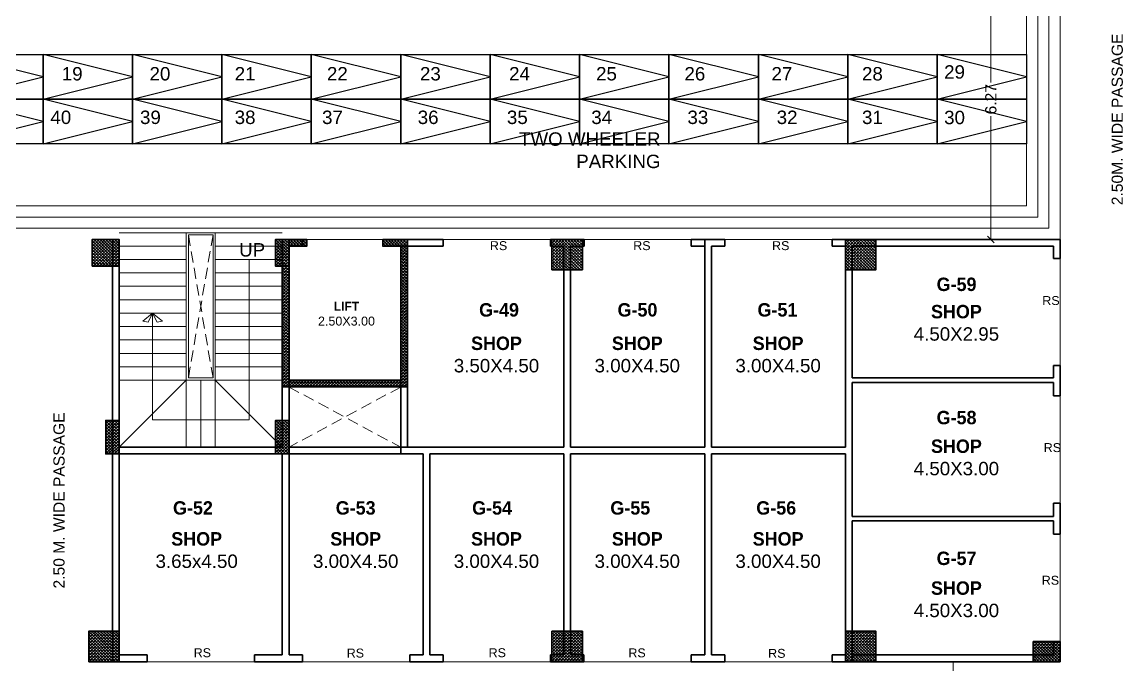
# Model space of a CAD drawing. Header units: feet. Extents: x 1354 to 2117, y 994 to 1430.
# Drawn here: x 1572.98 to 1597.61, y 1354.34 to 1368.73 of the extents above; entities that cross this region are included whole.
import ezdxf

# ---------------------------------------------------------------- set-up
doc = ezdxf.new("R2010")
doc.units = ezdxf.units.FT
doc.linetypes.add('DASHED2', pattern=[0.375, 0.25, -0.125])
doc.linetypes.add('HIDDEN', pattern=[0.375, 0.25, -0.125])
doc.layers.add('AHATCH', color=8, linetype='Continuous')
doc.layers.add('Layer2', color=240, linetype='Continuous')
for name, color, linetype, lineweight in [('bike', 251, 'Continuous', 15), ('COLUMN (DCPL)', 10, 'Continuous', 30), ('COLUMN HATCH (DCPL)', 42, 'Continuous', 5), ('DIAMENTION', 6, 'Continuous', 13), ('DUCT (DCPL)', 8, 'HIDDEN', 13), ('stair', 22, 'Continuous', 9), ('tex', 7, 'Continuous', 15), ('wall', 7, 'Continuous', 30), ('WI', 252, 'Continuous', 9), ('WIN', 230, 'Continuous', 9)]:
    doc.layers.add(name, color=color, linetype=linetype, lineweight=lineweight)
doc.styles.add('Arial Narrow', font='arial.ttf')
doc.styles.get("Standard").update_dxf_attribs({"font": 'arial.ttf'})
doc.dimstyles.new('SITE', dxfattribs={"dimtxt": 0.25, "dimasz": 0.15, "dimexe": 0.07, "dimexo": 0.07, "dimgap": 0.05, "dimtad": 0, "dimzin": 0, "dimdsep": 46, "dimtxsty": 'Arial Narrow', "dimblk": 'OBLIQUE', "dimcen": 0.09, "dimclrd": 4, "dimclre": 3, "dimclrt": 6, "dimadec": 0, "dimazin": 0, "dimtfac": 1, "dimtofl": 0, "dimtmove": 2, "dimatfit": 3, "dimfxl": 0.07, "dimfxlon": 1, "dimtolj": 1, "dimtzin": 0, "dimlwd": -1, "dimlwe": -1, "dimarcsym": 0})

# ---------------------------------------------------------------- blocks, each defined once
blk = doc.blocks.new('_Oblique')
at = {"layer": 'Layer2', "color": 0, "lineweight": -2}
blk.add_line((-0.5, -0.5), (0.5, 0.5), dxfattribs=at)
blk = doc.blocks.new('*D11')
at = {"layer": 'DEFPOINTS', "color": 0}
for p in [(1595.084, 1370.135), (1594.657, 1363.863), (1595.084, 1363.863)]:
    blk.add_point(p, dxfattribs=at)
at = {"layer": 'DIAMENTION', "color": 3}
for p, q in [((1594.727, 1370.135), (1594.587, 1370.135)), ((1594.727, 1363.863), (1594.587, 1363.863))]:
    blk.add_line(p, q, dxfattribs=at)
at = {"layer": 'DIAMENTION', "color": 4}
for p, q in [((1594.657, 1370.135), (1594.657, 1367.374)), ((1594.657, 1363.863), (1594.657, 1366.623))]:
    blk.add_line(p, q, dxfattribs=at)
at = {"layer": 'DIAMENTION', "color": 4, "xscale": 0.15, "yscale": 0.15, "zscale": 0.15}
for p, rotation in [((1594.657, 1370.135), 90), ((1594.657, 1363.863), 270)]:
    blk.add_blockref('_Oblique', p, dxfattribs=dict(at, rotation=rotation))
at = {"layer": 'DIAMENTION', "color": 6, "insert": (1594.657, 1366.999), "char_height": 0.25, "attachment_point": 5, "rotation": 90, "style": 'Arial Narrow'}
blk.add_mtext('\\A1;6.27', dxfattribs=at)
blk = doc.blocks.new('A$C15D5792A')
at = {"layer": 'AHATCH'}
for points in [[(0.084, -1.528), (1.084, -1.528), (1.084, 0.472), (0.084, 0.472), (0.084, -1.528)], [(0.084, -1.528), (0.584, 0.472), (1.084, -1.528)]]:
    blk.add_lwpolyline(points, dxfattribs=at)

msp = doc.modelspace()

# ---------------------------------------------------------------- hatches: boundary and pattern name
at = {"layer": 'COLUMN HATCH (DCPL)'}
h = msp.add_hatch(dxfattribs=at)
h.set_pattern_fill('SACNCR', color=256, scale=0.5, angle=450, style=0)
h.set_pattern_definition([(135, (7668.72744, 1047.544374), (-0.03314563037, -0.03314563037), []), (135, (7668.72744, 1047.57752), (-0.03314563037, -0.03314563037), [0, -0.046875])])
h.paths.add_polyline_path([(1574.5556, 1363.263), (1574.5556, 1363.863), (1575.1556, 1363.863), (1575.1556, 1363.263)], flags=0)
h = msp.add_hatch(dxfattribs=at)
h.set_pattern_fill('SACNCR', color=256, scale=0.5, angle=450, style=0)
h.set_pattern_definition([(135, (7668.87744, 1047.544374), (-0.03314563037, -0.03314563037), []), (135, (7668.87744, 1047.57752), (-0.03314563037, -0.03314563037), [0, -0.046875])])
h.paths.add_polyline_path([(1578.9556, 1363.263), (1578.6556, 1363.263), (1578.6556, 1363.863), (1578.9556, 1363.863)], flags=0)
h = msp.add_hatch(dxfattribs=at)
h.set_pattern_fill('SACNCR', color=256, scale=0.5, angle=450, style=0)
h.set_pattern_definition([(135, (-340.194717, 17914.98005), (-0.03314563037, -0.03314563037), []), (135, (-340.194717, 17915.013196), (-0.03314563037, -0.03314563037), [0, -0.046875])])
h.paths.add_polyline_path([(1581.6042, 1363.863), (1581.0549, 1363.863), (1581.0549, 1363.713), (1581.4542, 1363.713), (1581.4542, 1360.713), (1578.9556, 1360.713), (1578.9556, 1363.263), (1578.8056, 1363.263), (1578.8056, 1360.563), (1581.6042, 1360.563)])
h.paths.add_polyline_path([(1579.3549, 1363.863), (1578.9556, 1363.863), (1578.9556, 1363.713), (1579.3549, 1363.713)], flags=17)
h = msp.add_hatch(dxfattribs=at)
h.set_pattern_fill('SACNCR', color=256, scale=0.5, angle=450, style=0)
h.set_pattern_definition([(135, (7668.95174, 1047.504374), (-0.03314563037, -0.03314563037), []), (135, (7668.95174, 1047.53752), (-0.03314563037, -0.03314563037), [0, -0.046875])])
h.paths.add_polyline_path([(1584.8385, 1363.183), (1584.8385, 1363.863), (1585.5185, 1363.863), (1585.5185, 1363.183)], flags=0)
h = msp.add_hatch(dxfattribs=at)
h.set_pattern_fill('SACNCR', color=256, scale=0.5, angle=450, style=0)
h.set_pattern_definition([(135, (7675.51755, 1031.78313), (-0.03314563037, -0.03314563037), []), (135, (7675.51755, 1031.816276), (-0.03314563037, -0.03314563037), [0, -0.046875])])
h.paths.add_polyline_path([(1591.4043, 1363.1835), (1591.4043, 1363.8635), (1592.0843, 1363.8635), (1592.0843, 1363.1835)], flags=0)
h = msp.add_hatch(dxfattribs=at)
h.set_pattern_fill('SACNCR', color=256, scale=0.5, angle=540, style=0)
h.set_pattern_definition([(225, (1886.37425, 7453.309855), (0.03314563037, -0.03314563037), []), (225, (1886.341106, 7453.309855), (0.03314563037, -0.03314563037), [0, -0.046875])])
h.paths.add_polyline_path([(1575.1556, 1359.063), (1574.8556, 1359.063), (1574.8556, 1359.813), (1575.1556, 1359.813)], flags=0)
h = msp.add_hatch(dxfattribs=at)
h.set_pattern_fill('SACNCR', color=256, scale=0.5, angle=450, style=0)
h.set_pattern_definition([(135, (7668.87744, 1048.069374), (-0.03314563037, -0.03314563037), []), (135, (7668.87744, 1048.10252), (-0.03314563037, -0.03314563037), [0, -0.046875])])
h.paths.add_polyline_path([(1578.9556, 1359.063), (1578.6556, 1359.063), (1578.6556, 1359.813), (1578.9556, 1359.813)], flags=0)
h = msp.add_hatch(dxfattribs=at)
h.set_pattern_fill('SACNCR', color=256, scale=0.5, angle=450, style=0)
h.set_pattern_definition([(135, (7668.68744, 1048.034374), (-0.03314563037, -0.03314563037), []), (135, (7668.68744, 1048.06752), (-0.03314563037, -0.03314563037), [0, -0.046875])])
h.paths.add_polyline_path([(1574.4756, 1354.413), (1574.4756, 1355.093), (1575.1556, 1355.093), (1575.1556, 1354.413)], flags=0)
h = msp.add_hatch(dxfattribs=at)
h.set_pattern_fill('SACNCR', color=256, scale=0.5, angle=450, style=0)
h.set_pattern_definition([(135, (7668.95174, 1048.034374), (-0.03314563037, -0.03314563037), []), (135, (7668.95174, 1048.06752), (-0.03314563037, -0.03314563037), [0, -0.046875])])
h.paths.add_polyline_path([(1584.8385, 1354.413), (1584.8385, 1355.093), (1585.5185, 1355.093), (1585.5185, 1354.413)], flags=0)
h = msp.add_hatch(dxfattribs=at)
h.set_pattern_fill('SACNCR', color=256, scale=0.5, angle=450, style=0)
h.set_pattern_definition([(135, (7675.51755, 1023.013126), (-0.03314563037, -0.03314563037), []), (135, (7675.51755, 1023.04627), (-0.03314563037, -0.03314563037), [0, -0.046875])])
h.paths.add_polyline_path([(1591.4043, 1354.4135), (1591.4043, 1355.0935), (1592.0843, 1355.0935), (1592.0843, 1354.4135)], flags=0)
h = msp.add_hatch(dxfattribs=at)
h.set_pattern_fill('SACNCR', color=256, scale=0.5, angle=450, style=0)
h.set_pattern_definition([(135, (7679.637442, 1023.012694), (-0.03314563037, -0.03314563037), []), (135, (7679.637442, 1023.04584), (-0.03314563037, -0.03314563037), [0, -0.046875])])
h.paths.add_polyline_path([(1595.6042, 1354.413), (1595.6042, 1354.8639), (1596.2042, 1354.8639), (1596.2042, 1354.413)])

# ---------------------------------------------------------------- linework, layer by layer
at = {"layer": 'COLUMN (DCPL)'}
for points in [[(1574.5556, 1363.263), (1574.5556, 1363.863), (1575.1556, 1363.863), (1575.1556, 1363.263)], [(1578.9556, 1363.263), (1578.6556, 1363.263), (1578.6556, 1363.863), (1578.9556, 1363.863)], [(1581.6042, 1363.863), (1581.0549, 1363.863), (1581.0549, 1363.713), (1581.4542, 1363.713), (1581.4542, 1360.713), (1578.9556, 1360.713), (1578.9556, 1363.263), (1578.8056, 1363.263), (1578.8056, 1360.563), (1581.6042, 1360.563)], [(1579.3549, 1363.863), (1578.9556, 1363.863), (1578.9556, 1363.713), (1579.3549, 1363.713)], [(1584.8385, 1363.183), (1584.8385, 1363.863), (1585.5185, 1363.863), (1585.5185, 1363.183)], [(1591.4043, 1363.1835), (1591.4043, 1363.8635), (1592.0843, 1363.8635), (1592.0843, 1363.1835)], [(1575.1556, 1359.063), (1574.8556, 1359.063), (1574.8556, 1359.813), (1575.1556, 1359.813)], [(1578.9556, 1359.063), (1578.6556, 1359.063), (1578.6556, 1359.813), (1578.9556, 1359.813)], [(1574.4756, 1354.413), (1574.4756, 1355.093), (1575.1556, 1355.093), (1575.1556, 1354.413)], [(1584.8385, 1354.413), (1584.8385, 1355.093), (1585.5185, 1355.093), (1585.5185, 1354.413)], [(1591.4043, 1354.4135), (1591.4043, 1355.0935), (1592.0843, 1355.0935), (1592.0843, 1354.4135)], [(1595.6042, 1354.4136), (1595.6042, 1354.8639), (1596.2042, 1354.8639), (1596.2042, 1354.4136)]]:
    msp.add_lwpolyline(points, close=True, dxfattribs=at)
at = {"layer": 'DIAMENTION', "linetype": 'DASHED2'}
for p, q in [((1576.7056, 1360.763), (1577.2556, 1363.963)), ((1576.7056, 1363.963), (1577.2556, 1360.763))]:
    msp.add_line(p, q, dxfattribs=at)
at = {"layer": 'DUCT (DCPL)'}
for p, q in [((1578.9556, 1360.5588), (1581.4542, 1359.2136)), ((1581.4542, 1360.5588), (1578.9556, 1359.2136))]:
    msp.add_line(p, q, dxfattribs=at)
at = {"layer": 'stair'}
for p, q in [((1576.6556, 1364.013), (1575.1556, 1364.013)), ((1576.6556, 1364.013), (1576.6556, 1360.713)), ((1576.6556, 1364.013), (1577.3056, 1364.013)), ((1577.2556, 1363.963), (1576.7056, 1363.963)), ((1576.7056, 1363.963), (1576.7056, 1360.763)), ((1577.2556, 1360.763), (1577.2556, 1363.963)), ((1578.8056, 1364.013), (1577.3056, 1364.013)), ((1577.3056, 1360.713), (1577.3056, 1364.013)), ((1576.6556, 1363.713), (1575.1556, 1363.713)), ((1578.8056, 1363.713), (1577.3056, 1363.713)), ((1579.3549, 1363.863), (1581.0549, 1363.863)), ((1576.6556, 1363.413), (1575.1556, 1363.413)), ((1578.8056, 1363.413), (1577.3056, 1363.413)), ((1576.6556, 1363.113), (1575.1556, 1363.113)), ((1578.8056, 1363.113), (1577.3056, 1363.113)), ((1576.6556, 1362.813), (1575.1556, 1362.813)), ((1578.8056, 1362.813), (1577.3056, 1362.813)), ((1576.6556, 1362.513), (1575.1556, 1362.513)), ((1578.8056, 1362.513), (1577.3056, 1362.513)), ((1576.6556, 1362.213), (1575.1556, 1362.213)), ((1578.8056, 1362.213), (1577.3056, 1362.213)), ((1576.6556, 1361.913), (1575.1556, 1361.913)), ((1578.8056, 1361.913), (1577.3056, 1361.913)), ((1576.6556, 1361.613), (1575.1556, 1361.613)), ((1578.8056, 1361.613), (1577.3056, 1361.613)), ((1576.6556, 1361.313), (1575.1556, 1361.313)), ((1578.8056, 1361.313), (1577.3056, 1361.313)), ((1576.6556, 1361.013), (1575.1556, 1361.013)), ((1578.8056, 1361.013), (1577.3056, 1361.013)), ((1576.6556, 1360.713), (1575.1556, 1360.713)), ((1576.6556, 1360.713), (1575.1556, 1359.213)), ((1576.6556, 1360.713), (1576.6556, 1359.213)), ((1576.6556, 1360.713), (1577.3056, 1360.713)), ((1577.2556, 1360.763), (1576.7056, 1360.763)), ((1576.9806, 1360.713), (1576.9806, 1359.213)), ((1578.8056, 1360.713), (1577.3056, 1360.713)), ((1577.3056, 1359.213), (1577.3056, 1360.713)), ((1577.3056, 1360.713), (1578.8056, 1359.213))]:
    msp.add_line(p, q, dxfattribs=at)
for points in [[(1575.9056, 1362.213), (1575.9056, 1359.8218), (1578.065, 1359.8218), (1578.065, 1363.413)], [(1575.9056, 1362.213), (1575.6884, 1362.0342), (1575.806, 1362.008), (1575.9056, 1362.213)], [(1575.9056, 1362.213), (1576.1228, 1362.0342), (1576.0052, 1362.008), (1575.9056, 1362.213)]]:
    msp.add_lwpolyline(points, dxfattribs=at)
at = {"layer": 'wall'}
for p, q in [((1575.1556, 1363.863), (1575.0056, 1363.863)), ((1575.0056, 1363.863), (1575.0056, 1354.413)), ((1575.1556, 1363.863), (1575.1556, 1359.213)), ((1579.2549, 1363.863), (1578.8056, 1363.863)), ((1578.8056, 1359.213), (1578.8056, 1363.863)), ((1579.3549, 1363.863), (1578.9556, 1363.863)), ((1579.2549, 1363.713), (1578.9556, 1363.713)), ((1578.9556, 1359.213), (1578.9556, 1363.713)), ((1579.3549, 1363.713), (1578.9556, 1363.713)), ((1579.2549, 1363.713), (1579.2549, 1363.863)), ((1579.3549, 1363.863), (1579.3549, 1363.713)), ((1581.4542, 1363.713), (1581.6042, 1363.713)), ((1581.4542, 1363.713), (1581.4542, 1359.063)), ((1582.4049, 1363.863), (1581.6042, 1363.863)), ((1581.6042, 1363.713), (1581.6042, 1363.863)), ((1582.4049, 1363.713), (1581.6042, 1363.713)), ((1581.6042, 1363.713), (1581.6042, 1359.213)), ((1582.4049, 1363.713), (1582.4049, 1363.863)), ((1585.5549, 1363.863), (1584.8049, 1363.863)), ((1584.8049, 1363.713), (1584.8049, 1363.863)), ((1585.1042, 1363.713), (1584.8049, 1363.713)), ((1585.1042, 1363.713), (1585.1042, 1359.213)), ((1585.5549, 1363.713), (1585.2542, 1363.713)), ((1585.2542, 1363.713), (1585.2542, 1359.213)), ((1585.5549, 1363.713), (1585.5549, 1363.863)), ((1588.7049, 1363.863), (1587.9549, 1363.863)), ((1587.9549, 1363.713), (1587.9549, 1363.863)), ((1588.2542, 1363.713), (1587.9549, 1363.713)), ((1588.2542, 1363.863), (1588.2542, 1359.213)), ((1588.4042, 1363.713), (1588.4042, 1359.213)), ((1588.7049, 1363.713), (1588.4042, 1363.713)), ((1588.7049, 1363.713), (1588.7049, 1363.863)), ((1596.2042, 1363.863), (1591.1049, 1363.863)), ((1591.1049, 1363.713), (1591.1049, 1363.863)), ((1591.4042, 1363.713), (1591.1049, 1363.713)), ((1591.4042, 1363.713), (1591.4042, 1359.213)), ((1591.5542, 1363.713), (1591.5542, 1360.763)), ((1596.0542, 1363.713), (1591.5542, 1363.713)), ((1596.0542, 1363.713), (1596.0542, 1363.438)), ((1596.2042, 1363.863), (1596.2042, 1363.438)), ((1596.0542, 1363.438), (1596.2042, 1363.438)), ((1596.0542, 1361.038), (1596.0542, 1360.763)), ((1596.0542, 1361.038), (1596.2042, 1361.038)), ((1596.2042, 1361.038), (1596.2042, 1360.363)), ((1581.4542, 1360.713), (1578.9556, 1360.713)), ((1596.0542, 1360.763), (1591.5542, 1360.763)), ((1581.4542, 1360.563), (1578.9556, 1360.563)), ((1591.5542, 1360.663), (1591.5542, 1357.663)), ((1596.0542, 1360.663), (1591.5542, 1360.663)), ((1596.0542, 1360.663), (1596.0542, 1360.363)), ((1596.0542, 1360.363), (1596.2042, 1360.363)), ((1578.8056, 1359.213), (1575.1556, 1359.213)), ((1578.8056, 1359.063), (1575.1556, 1359.063)), ((1575.1556, 1359.063), (1575.1556, 1354.563)), ((1578.8056, 1354.563), (1578.8056, 1359.063)), ((1585.1042, 1359.213), (1578.9556, 1359.213)), ((1581.9542, 1359.063), (1578.9556, 1359.063)), ((1578.9556, 1354.563), (1578.9556, 1359.063)), ((1581.9542, 1359.063), (1581.9542, 1354.563)), ((1585.1042, 1359.063), (1582.1042, 1359.063)), ((1582.1042, 1359.063), (1582.1042, 1354.563)), ((1585.1042, 1359.063), (1585.1042, 1354.563)), ((1588.2542, 1359.213), (1585.2542, 1359.213)), ((1588.2542, 1359.063), (1585.2542, 1359.063)), ((1585.2542, 1359.063), (1585.2542, 1354.563)), ((1588.2542, 1359.063), (1588.2542, 1354.563)), ((1591.4042, 1359.213), (1588.4042, 1359.213)), ((1588.4042, 1359.063), (1588.4042, 1354.563)), ((1591.4042, 1359.063), (1588.4042, 1359.063)), ((1591.4042, 1359.063), (1591.4042, 1354.563)), ((1596.0542, 1357.963), (1596.0542, 1357.663)), ((1596.0542, 1357.963), (1596.2042, 1357.963)), ((1596.2042, 1357.963), (1596.2042, 1357.263)), ((1596.0542, 1357.663), (1591.5542, 1357.663)), ((1591.5542, 1357.563), (1591.5542, 1354.413)), ((1596.0542, 1357.563), (1591.5542, 1357.563)), ((1596.0542, 1357.563), (1596.0542, 1357.263)), ((1596.0542, 1357.263), (1596.2042, 1357.263)), ((1596.0542, 1354.863), (1596.0542, 1354.563)), ((1596.0542, 1354.863), (1596.2042, 1354.863)), ((1596.2042, 1354.863), (1596.2042, 1354.413)), ((1575.7806, 1354.563), (1575.1556, 1354.563)), ((1575.7806, 1354.563), (1575.7806, 1354.413)), ((1578.8056, 1354.563), (1578.1806, 1354.563)), ((1578.1806, 1354.563), (1578.1806, 1354.413)), ((1579.2549, 1354.563), (1578.9556, 1354.563)), ((1579.2549, 1354.563), (1579.2549, 1354.413)), ((1581.9542, 1354.563), (1581.6549, 1354.563)), ((1581.6549, 1354.563), (1581.6549, 1354.413)), ((1582.4035, 1354.563), (1582.1042, 1354.563)), ((1582.4035, 1354.563), (1582.4035, 1354.413)), ((1585.1042, 1354.563), (1584.8035, 1354.563)), ((1584.8035, 1354.563), (1584.8035, 1354.413)), ((1585.5535, 1354.563), (1585.2542, 1354.563)), ((1585.5535, 1354.563), (1585.5535, 1354.413)), ((1588.2542, 1354.563), (1587.9535, 1354.563)), ((1587.9535, 1354.563), (1587.9535, 1354.413)), ((1588.7035, 1354.563), (1588.4042, 1354.563)), ((1588.7035, 1354.563), (1588.7035, 1354.413)), ((1591.4042, 1354.563), (1591.1035, 1354.563)), ((1591.1035, 1354.563), (1591.1035, 1354.413)), ((1596.0542, 1354.563), (1591.5542, 1354.563)), ((1575.7806, 1354.413), (1575.0056, 1354.413)), ((1579.2549, 1354.413), (1578.1806, 1354.413)), ((1582.4035, 1354.413), (1581.6549, 1354.413)), ((1585.5535, 1354.413), (1584.8035, 1354.413)), ((1588.7035, 1354.413), (1587.9535, 1354.413)), ((1596.2042, 1354.413), (1591.1035, 1354.413))]:
    msp.add_line(p, q, dxfattribs=at)
at = {"layer": 'WI'}
for p, q in [((1596.2042, 1370.1347), (1596.2042, 1363.863)), ((1593.8131, 1351.9123), (1593.8131, 1354.413))]:
    msp.add_line(p, q, dxfattribs=at)
for points in [[(1536.9556, 1377.1304), (1536.9556, 1369.3847), (1595.4542, 1369.3847), (1595.4542, 1364.613), (1536.9556, 1364.613), (1536.9556, 1353.663)], [(1537.2056, 1377.1304), (1537.2056, 1369.6347), (1595.7042, 1369.6347), (1595.7042, 1364.363), (1537.2056, 1364.363), (1537.2056, 1353.913)], [(1537.4556, 1377.1304), (1537.4556, 1369.8847), (1595.9542, 1369.8847), (1595.9542, 1364.113), (1537.4556, 1364.113), (1537.4556, 1354.163)]]:
    msp.add_lwpolyline(points, dxfattribs=at)
at = {"layer": 'WIN'}
for p, q in [((1582.4049, 1363.863), (1584.8049, 1363.863)), ((1585.5549, 1363.863), (1587.9549, 1363.863)), ((1588.7049, 1363.863), (1591.1049, 1363.863)), ((1596.2042, 1363.438), (1596.2042, 1361.038)), ((1596.2042, 1360.363), (1596.2042, 1357.963)), ((1596.2042, 1357.263), (1596.2042, 1354.863)), ((1575.7806, 1354.413), (1578.1806, 1354.413)), ((1579.2549, 1354.413), (1581.6549, 1354.413)), ((1582.4035, 1354.413), (1584.8035, 1354.413)), ((1585.5535, 1354.413), (1587.9535, 1354.413)), ((1588.7035, 1354.413), (1591.1035, 1354.413))]:
    msp.add_line(p, q, dxfattribs=at)

# ---------------------------------------------------------------- block references
at = {"layer": 'bike', "xscale": -1, "rotation": 270}
for p in [(1572.9823, 1366.9149), (1574.9823, 1366.9149), (1576.9823, 1366.9149), (1578.9823, 1366.9149), (1580.9823, 1366.9149), (1582.9823, 1366.9149), (1584.9823, 1366.9149), (1586.9823, 1366.9149), (1588.9823, 1366.9149), (1590.9823, 1366.9149), (1592.9823, 1366.9149), (1594.9823, 1366.9149), (1572.9823, 1365.9149), (1574.9823, 1365.9149), (1576.9823, 1365.9149), (1578.9823, 1365.9149), (1580.9823, 1365.9149), (1582.9823, 1365.9149), (1584.9823, 1365.9149), (1586.9823, 1365.9149), (1588.9823, 1365.9149), (1590.9823, 1365.9149), (1592.9823, 1365.9149), (1594.9823, 1365.9149)]:
    msp.add_blockref('A$C15D5792A', p, dxfattribs=at)

# ---------------------------------------------------------------- texts
at = {"layer": 'tex'}
for s, p in [('19', (1573.8725, 1367.4191)), ('20', (1575.8358, 1367.4191)), ('21', (1577.7405, 1367.4191)), ('22', (1579.804, 1367.4191)), ('23', (1581.8851, 1367.4191)), ('24', (1583.8783, 1367.4191)), ('25', (1585.8241, 1367.4191)), ('26', (1587.801, 1367.4191)), ('27', (1589.7486, 1367.4191)), ('28', (1591.7727, 1367.4191)), ('40', (1573.6178, 1366.4441)), ('39', (1575.6226, 1366.4441)), ('38', (1577.7405, 1366.4441)), ('37', (1579.695, 1366.4441)), ('36', (1581.835, 1366.4441)), ('35', (1583.8303, 1366.4441)), ('34', (1585.7177, 1366.4441)), ('33', (1587.8683, 1366.4441)), ('32', (1589.8648, 1366.4441)), ('31', (1591.7734, 1366.4441))]:
    msp.add_text(s, height=0.3, dxfattribs=at).set_placement(p)
at = {"layer": 'tex', "char_height": 0.25, "width": 6.165468, "attachment_point": 9, "rotation": 90}
for s, insert in [('\\pxqd;2.50M. WIDE PASSAGE', (1597.6112, 1370.7924)), ('\\pxqd;2.50 M. WIDE PASSAGE', (1573.9391, 1362.2167))]:
    msp.add_mtext(s, dxfattribs=dict(at, insert=insert))
at = {"layer": 'tex'}
for s, insert, char_height, width, attachment_point in [('29', (1594.0765, 1367.4553), 0.3, 1.363256, 9), ('30', (1594.0765, 1366.4366), 0.3, 1.363256, 9), ('TWO WHEELER PARKING', (1587.2669, 1365.4536), 0.3, 4.801681, 9), ('\\pxqc;UP', (1578.9325, 1363.4745), 0.3, 1.603754, 9), ('\\pxqc;RS', (1583.7789, 1363.6199), 0.2, 0.27083, 9), ('\\pxqc;RS', (1586.9852, 1363.6199), 0.2, 0.27083, 9), ('\\pxqc;RS', (1590.0903, 1363.6199), 0.2, 0.27083, 9), ('\\pxqc;{\\fCentury Gothic|b1|i0|c0|p34;G-59}', (1594.2142, 1362.7029), 0.3, 0.651068, 9), ('\\pxqc;{\\fCentury Gothic|b1|i0|c0|p34;LIFT\\P\\pt2;}2.50X3.00', (1580.616, 1362.4677), 0.2, 0.749532, 3), ('\\pxqc;{\\fCentury Gothic|b1|i0|c0|p34;G-49}', (1583.9791, 1362.1315), 0.3, 0.651068, 9), ('\\pxqc;{\\fCentury Gothic|b1|i0|c0|p34;G-50}', (1587.0763, 1362.1315), 0.3, 0.651068, 9), ('\\pxqc;{\\fCentury Gothic|b1|i0|c0|p34;G-51}', (1590.2073, 1362.1315), 0.3, 0.651068, 9), ('\\pxqc;RS', (1596.1358, 1362.3908), 0.2, 0.27083, 9), ('\\pxqc;{\\fCentury Gothic|b1|i0|c0|p34;SHOP\\P}4.50X2.95', (1594.5669, 1361.592), 0.3, 1.363256, 9), ('\\pxqc;{\\fCentury Gothic|b1|i0|c0|p34;SHOP\\P}3.50X4.50', (1584.2782, 1360.8829), 0.3, 1.363256, 9), ('\\pxqc;{\\fCentury Gothic|b1|i0|c0|p34;SHOP\\P}3.00X4.50', (1587.4282, 1360.8829), 0.3, 1.363256, 9), ('\\pxqc;{\\fCentury Gothic|b1|i0|c0|p34;SHOP\\P}3.00X4.50', (1590.5782, 1360.8829), 0.3, 1.363256, 9), ('\\pxqc;{\\fCentury Gothic|b1|i0|c0|p34;G-58}', (1594.2142, 1359.7217), 0.3, 0.651068, 9), ('\\pxqc;{\\fCentury Gothic|b1|i0|c0|p34;SHOP\\P}4.50X3.00', (1594.5669, 1358.5801), 0.3, 1.363256, 9), ('\\pxqc;RS', (1596.1676, 1359.1007), 0.2, 0.27083, 9), ('\\pxqc;{\\fCentury Gothic|b1|i0|c0|p34;G-52}', (1577.1322, 1357.6997), 0.3, 0.651068, 9), ('\\pxqc;{\\fCentury Gothic|b1|i0|c0|p34;G-53}', (1580.7719, 1357.6997), 0.3, 0.651068, 9), ('\\pxqc;{\\fCentury Gothic|b1|i0|c0|p34;G-54}', (1583.8234, 1357.6997), 0.3, 0.651068, 9), ('\\pxqc;{\\fCentury Gothic|b1|i0|c0|p34;G-55}', (1586.9152, 1357.6997), 0.3, 0.651068, 9), ('\\pxqc;{\\fCentury Gothic|b1|i0|c0|p34;G-56}', (1590.1802, 1357.6997), 0.3, 0.651068, 9), ('\\pxqc;{\\fCentury Gothic|b1|i0|c0|p34;SHOP\\P}3.65x4.50', (1577.5719, 1356.5071), 0.3, 1.363256, 9), ('\\pxqc;{\\fCentury Gothic|b1|i0|c0|p34;SHOP\\P}3.00X4.50', (1581.1296, 1356.5071), 0.3, 1.363256, 9), ('\\pxqc;{\\fCentury Gothic|b1|i0|c0|p34;SHOP\\P}3.00X4.50', (1584.2782, 1356.5071), 0.3, 1.363256, 9), ('\\pxqc;{\\fCentury Gothic|b1|i0|c0|p34;SHOP\\P}3.00X4.50', (1587.4282, 1356.5071), 0.3, 1.363256, 9), ('\\pxqc;{\\fCentury Gothic|b1|i0|c0|p34;SHOP\\P}3.00X4.50', (1590.5782, 1356.5071), 0.3, 1.363256, 9), ('\\pxqc;{\\fCentury Gothic|b1|i0|c0|p34;G-57}', (1594.2142, 1356.5717), 0.3, 0.651068, 9), ('\\pxqc;RS', (1596.124, 1356.1326), 0.2, 0.27083, 9), ('\\pxqc;{\\fCentury Gothic|b1|i0|c0|p34;SHOP\\P}4.50X3.00', (1594.5669, 1355.4056), 0.3, 1.363256, 9), ('\\pxqc;RS', (1577.1528, 1354.511), 0.2, 0.27083, 9), ('\\pxqc;RS', (1580.5756, 1354.5034), 0.2, 0.27083, 9), ('\\pxqc;RS', (1583.7502, 1354.511), 0.2, 0.27083, 9), ('\\pxqc;RS', (1586.8765, 1354.5073), 0.2, 0.27083, 9), ('\\pxqc;RS', (1590.003, 1354.4967), 0.2, 0.27083, 9)]:
    msp.add_mtext(s, dxfattribs=dict(at, insert=insert, char_height=char_height, width=width, attachment_point=attachment_point))

# ---------------------------------------------------------------- dimensions: what is measured, and where the dimension line sits
at = {"layer": 'DIAMENTION'}
dim = msp.add_linear_dim(base=(1594.6574, 1363.863), p1=(1595.0843, 1370.1347), p2=(1595.0843, 1363.863), angle=90, dimstyle='SITE', override={"dimfxl": 0.07, "dimfxlon": 1}, dxfattribs=at)
dim.commit()
dim.dimension.update_dxf_attribs({"geometry": '*D11', "text_midpoint": (1594.6574, 1366.9989)})

doc.saveas('drawing.dxf')
